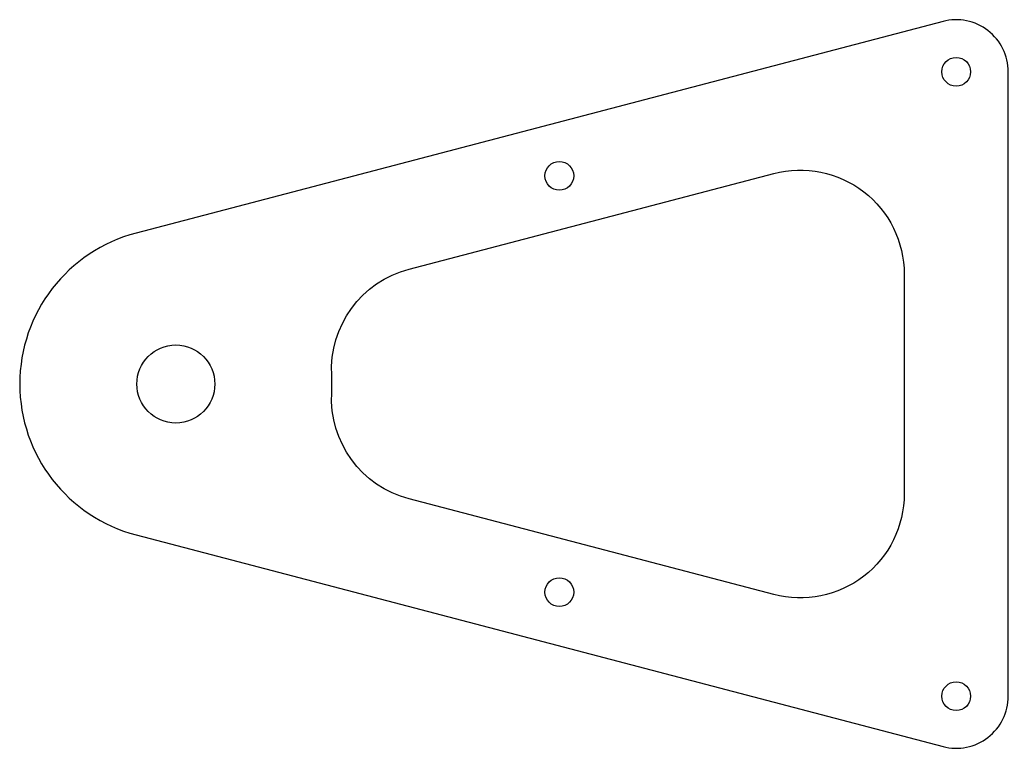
# Model space of a CAD drawing. Header units: inches. Extents: x -5 to -0.25, y -1.75 to 1.75.
import ezdxf

# ---------------------------------------------------------------- set-up
doc = ezdxf.new("R2010")
doc.units = ezdxf.units.IN
doc.header["$MEASUREMENT"] = 0

msp = doc.modelspace()

# ---------------------------------------------------------------- linework, layer by layer
for points in [[(-0.25, 1.5, 0.491466), (-0.5634, 1.7418), (-4.4402, 0.7255, 0.771632), (-4.4402, -0.7255), (-0.5634, -1.7418, 0.491466), (-0.25, -1.5)], [(-0.75, 0.528), (-0.75, -0.528, -0.491466), (-1.3768, -1.0117), (-3.1287, -0.5524, -0.356394), (-3.5011, -0.0413, 0.027524), (-3.5011, 0.0413, -0.356394), (-3.1287, 0.5524), (-1.3768, 1.0117, -0.491466)]]:
    msp.add_lwpolyline(points, format="xyb", close=True)
for centre, radius in [((-0.5, 1.5), 0.069), ((-2.4072, 1), 0.069), ((-4.25, 0), 0.1875), ((-2.4072, -1), 0.069), ((-0.5, -1.5), 0.069)]:
    msp.add_circle(centre, radius)

doc.saveas('drawing.dxf')
